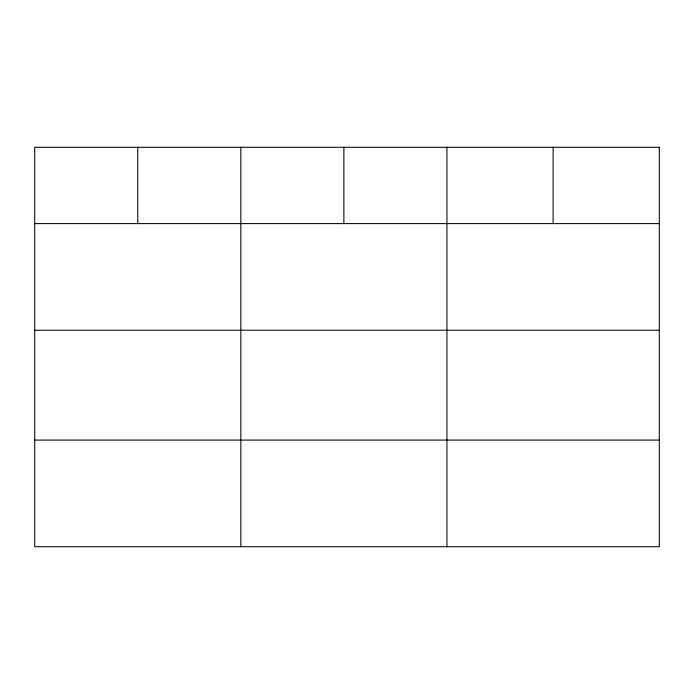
<?xml version="1.0" encoding="UTF-8"?>
<svg xmlns="http://www.w3.org/2000/svg" width="694" height="694" viewBox="0 0 694 694"><rect width="100%" height="100%" fill="white"/><g stroke="black" fill="none" stroke-linecap="round" stroke-linejoin="round"><path stroke-width="1.04" d="M34.7 223.598L659.3 223.598M34.7 330.231L659.3 330.231M34.7 440.091L659.3 440.091M553.118 147.275L553.118 223.598M446.936 147.275L446.936 546.725M343.877 147.275L343.877 223.598M240.818 147.275L240.818 546.725M137.759 147.275L137.759 223.598M659.3 147.275L34.7 147.275L34.7 546.725L659.3 546.725L659.3 147.275"/></g></svg>
